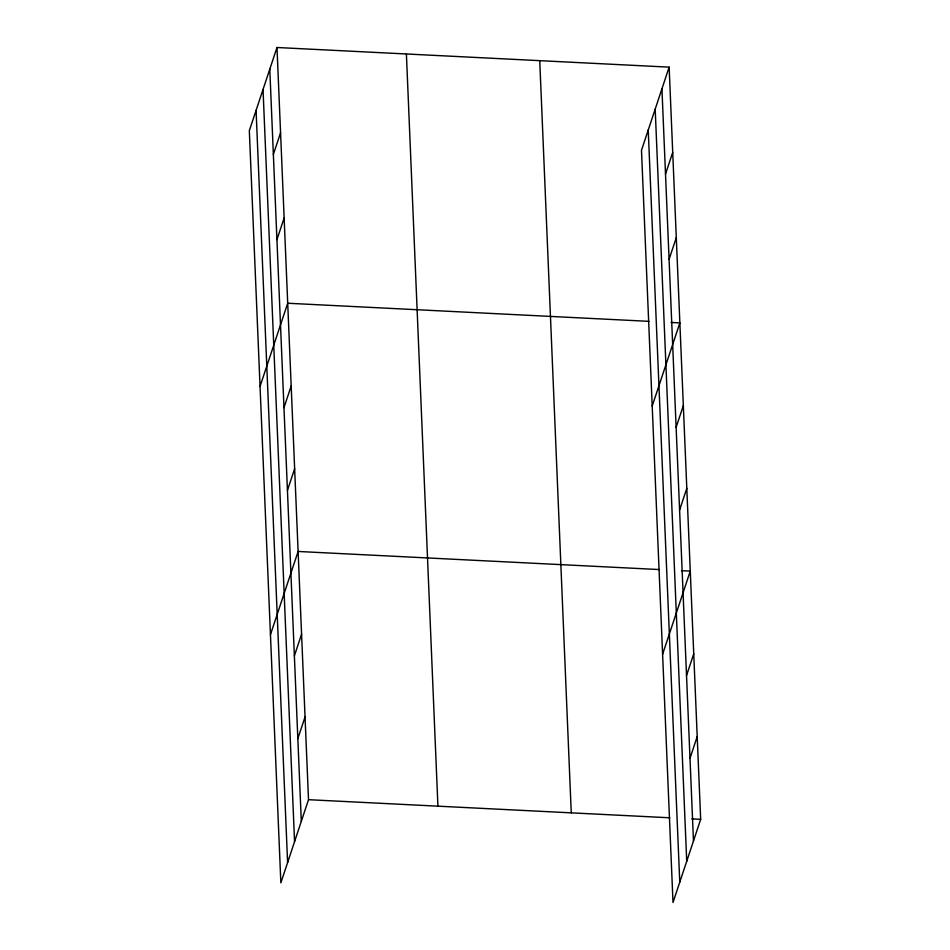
<?xml version="1.0" encoding="UTF-8"?>
<svg xmlns="http://www.w3.org/2000/svg" width="950" height="950" viewBox="0 0 950 950"><rect width="100%" height="100%" fill="white"/><g stroke="black" fill="none" stroke-linecap="round" stroke-linejoin="round"><path stroke-width="1.43" d="M276.996 47.5L249.328 130.661L280.856 882.859L308.512 799.686L276.996 47.5L669.144 67.141L700.672 819.339L673.004 902.5L641.488 150.314L669.144 67.141M273.363 154.411L280.571 132.751M276.925 239.661L284.133 218.001M260.051 386.412L287.707 303.24L648.981 321.349M283.967 407.657L291.175 385.985M287.434 490.39L294.642 468.73M270.453 634.636L298.11 551.463L659.383 569.561M294.369 655.88L301.577 634.208M297.837 738.613L305.045 716.953M665.511 174.064L672.719 152.392M669.085 259.314L676.293 237.643M652.199 406.054L679.867 322.893L671.044 322.454M676.127 427.298L683.335 405.626M679.594 510.043L686.803 488.371M662.601 654.277L690.27 571.116L681.447 570.677M686.529 675.521L693.738 653.849M689.997 758.266L697.205 736.594M308.512 799.686L669.786 817.784M691.849 818.888L700.672 819.339M661.936 88.813L693.464 840.999M655.191 109.107L686.719 861.294M648.232 130.019L679.761 882.206M539.742 60.657L571.259 812.856M406.398 53.984L437.926 806.17M269.788 69.172L301.304 821.358M263.031 89.466L294.559 841.653M256.072 110.366L287.601 862.564"/></g></svg>
